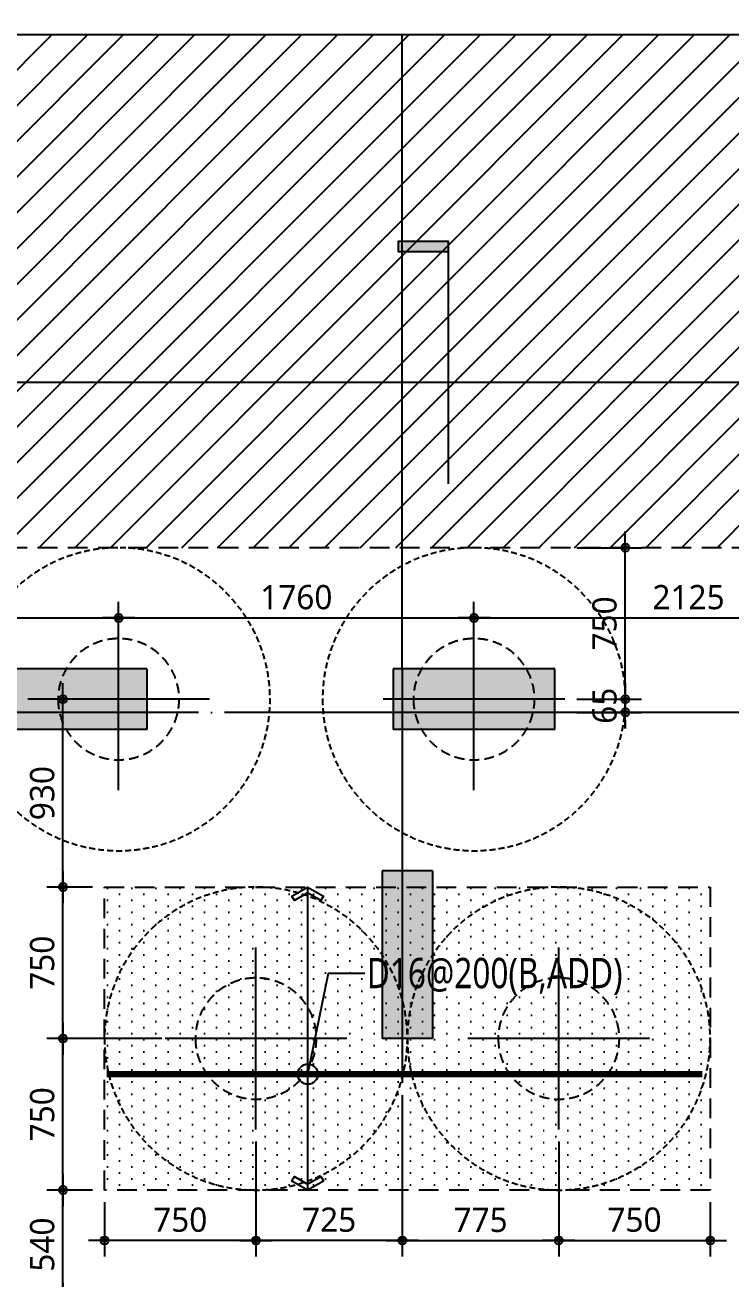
# Model space of a CAD drawing. Header units: millimetres. Extents: x 262481 to 2519995, y -394348 to 364571.
# Drawn here: x 568176 to 571672, y -67907 to -61699 of the extents above; entities that cross this region are included whole.
import ezdxf
from ezdxf.enums import TextEntityAlignment as Align
from ezdxf.xclip import XClip

# ---------------------------------------------------------------- set-up
doc = ezdxf.new("R2010")
doc.units = ezdxf.units.MM
doc.header["$LTSCALE"] = 65
doc.header["$XCLIPFRAME"] = 0
for name, pattern in [('CEN', [62, 60, -1, 0, -1]), ('HID2', [7.5, 6, -1.5]), ('XS-기초$0$CEN', [62, 60, -1, 0, -1]), ('XS-기초$0$HID', [2.3, 1.5, -0.8])]:
    doc.linetypes.add(name, pattern=pattern)
doc.layers.get('Defpoints').update_dxf_attribs({"color": 145})
for name, color, linetype in [('BAR-B', 2, 'HID2'), ('CEN', 1, 'CEN'), ('DIM', 7, 'Continuous'), ('DOT', 3, 'Continuous'), ('HAT', 5, 'Continuous'), ('LEADER', 7, 'Continuous'), ('SEC', 11, 'Continuous'), ('T', 1, 'Continuous'), ('XS-기초$0$252', 252, 'Continuous'), ('XS-기초$0$CEN', 1, 'XS-기초$0$CEN'), ('XS-기초$0$PILE', 3, 'XS-기초$0$HID'), ('XS-기초$0$WALL', 11, 'Continuous'), ('XS-기초$0$기초연단', 3, 'Continuous'), ('XS-기초$0$보강구간', 6, 'XS-기초$0$HID')]:
    doc.layers.add(name, color=color, linetype=linetype)
doc.layers.add('DEFPOINT', color=144, linetype='Continuous', plot=False)
doc.layers.add('XS-기초$0$DEFPOINT', color=144, linetype='Continuous', plot=False)
doc.styles.add('맑은고딕', font='malgun.ttf')
doc.dimstyles.new('DIM_40', dxfattribs={"dimscale": 40, "dimtxt": 3, "dimasz": 1, "dimexe": 2, "dimexo": 1.5, "dimgap": 1, "dimtad": 1, "dimdec": 0, "dimzin": 0, "dimdsep": 46, "dimtxsty": '맑은고딕', "dimblk1": 'DIMDOT', "dimblk2": 'DIMDOT', "dimsah": 1, "dimcen": 0.09, "dimdle": 2, "dimclrd": 7, "dimclre": 7, "dimclrt": 6, "dimadec": 0, "dimazin": 0, "dimtfac": 1, "dimtdec": 0, "dimtix": 1, "dimtmove": 2, "dimatfit": 3, "dimldrblk": 'DIMDOT', "dimfxl": 0, "dimtolj": 1, "dimtzin": 0, "dimarcsym": 0})
doc.dimstyles.new('DIM_60', dxfattribs={"dimscale": 60, "dimtxt": 3, "dimasz": 1, "dimexe": 1.5, "dimexo": 2, "dimgap": 1, "dimtad": 1, "dimdec": 0, "dimzin": 0, "dimdsep": 46, "dimtxsty": '맑은고딕', "dimblk1": 'DIMDOT', "dimblk2": 'DIMDOT', "dimsah": 1, "dimcen": 0.09, "dimdle": 2, "dimclrd": 7, "dimclre": 7, "dimclrt": 3, "dimadec": 0, "dimazin": 0, "dimtfac": 1, "dimtdec": 0, "dimtix": 1, "dimtmove": 2, "dimatfit": 3, "dimldrblk": 'DIMDOT', "dimfxl": 0, "dimtolj": 1, "dimtzin": 0, "dimarcsym": 0})

# ---------------------------------------------------------------- blocks, each defined once
blk = doc.blocks.new('XS-기초$0$PILE-600')
at = {"layer": 'XS-기초$0$DEFPOINT', "color": 173, "linetype": 'XS-기초$0$HID', "ltscale": 0.3}
blk.add_circle((0, 0), 750, dxfattribs=at)
at = {"layer": 'XS-기초$0$PILE', "linetype": 'Continuous'}
for p, q in [((0, -450), (0, 450)), ((-450, 0), (450, 0))]:
    blk.add_line(p, q, dxfattribs=at)
at = {"layer": 'XS-기초$0$PILE', "ltscale": 0.5}
blk.add_circle((0, 0), 300, dxfattribs=at)
blk = doc.blocks.new('XS-기초$0$A$C762E058C')
at = {"layer": 'XS-기초$0$252'}
h = blk.add_hatch(color=256, dxfattribs=at)
h.dxf.hatch_style = 1
h.paths.add_polyline_path([(129972.2, -38450.5), (119791.1, -29283.4), (119456.5, -29655), (120051, -30190.3), (120218.3, -30004.5), (124602.9, -33952.4), (124435.6, -34138.2), (125030.1, -34673.5), (125197.4, -34487.7), (129804.9, -38636.3, -0.009403), (130361.2, -39156.5), (130183.5, -39332.4), (130746.3, -39900.9), (130924, -39725, -0.107886), (135407.4, -47108.6), (135169.3, -47185.2), (135414.1, -47946.8), (135652.2, -47870.3, -0.072941), (136505, -53685), (136505, -55150), (136255, -55150), (136255, -55950), (136505, -55950), (136505, -63250), (136255, -63250), (136255, -64050), (136505, -64050), (136505, -66600), (136755, -66600), (136755, -53685, 0.212557)])
h = blk.add_hatch(color=256, dxfattribs=at)
h.dxf.hatch_style = 1
h.paths.add_polyline_path([(124805, -55785), (124805, -55985), (123925, -55985), (123925, -56285), (125305, -56285), (125305, -57445), (126255, -57445), (126255, -63825), (124900, -63825), (124900, -64125), (125200, -64125), (125200, -64625), (125700, -64625), (125700, -64125), (126255, -64125), (126255, -65410), (126505, -65410), (126505, -64125), (127860, -64125), (127860, -63825), (126505, -63825), (126505, -57445), (127455, -57445), (127455, -56285), (128835, -56285), (128835, -55985), (127155, -55985), (127155, -57145), (126380, -57145), (125605, -57145), (125605, -55985), (125605, -55785)])
h.paths.add_polyline_path([(106100, -55300), (105300, -55300), (105300, -55800), (106100, -55800)])
h.paths.add_polyline_path([(105600, -63900), (105800, -63900), (105800, -65410), (106100, -65410), (106100, -64125), (107400, -64125), (107400, -63825), (106100, -63825), (106100, -60730), (109280, -60730), (109280, -60480), (106100, -60480), (106100, -56285), (106915, -56285), (106915, -55985), (105800, -55985), (105800, -63100), (105600, -63100)])
h.paths.add_polyline_path([(133680, -63250), (133480, -63250), (133480, -55950), (133680, -55950), (133680, -55150), (133480, -55150), (133480, -54495), (133180, -54495), (133180, -55985), (132365, -55985), (132365, -56285), (133180, -56285), (133180, -60480), (130000, -60480), (130000, -60730), (133180, -60730), (133180, -63825), (131880, -63825), (131880, -64125), (133180, -64125), (133180, -65410), (133480, -65410), (133480, -64050), (133680, -64050)])
h.paths.add_polyline_path([(117700, -64625), (117700, -63825), (117200, -63825), (117200, -64625)], flags=17)
h.paths.add_polyline_path([(109700, -63825), (109200, -63825), (108910, -63825), (108910, -64125), (109200, -64125), (109200, -64625), (109700, -64625)])
h.paths.add_polyline_path([(124075, -54635), (124375, -54635), (124375, -46185), (117850, -46185), (117850, -45985), (117050, -45985), (117050, -46185), (116075, -46185), (116075, -46485), (116525, -46485), (116525, -49385), (116825, -49385), (116825, -46485), (121375, -46485), (121375, -49085), (117935, -49085), (117935, -49385), (121850, -49385), (121850, -49085), (121675, -49085), (121675, -46485), (124075, -46485), (124075, -49085), (123420, -49085), (123420, -49385), (124075, -49385), (124075, -51585), (123475, -51585), (123475, -51885), (124075, -51885), (124075, -54185), (119175, -54185), (119175, -51885), (119875, -51885), (119875, -51585), (118875, -51585), (118875, -54185), (116525, -54185), (116525, -54485), (124075, -54485)])
h.paths.add_polyline_path([(120965, -51885), (122285, -51885), (122285, -51585), (120965, -51585)], flags=17)
h.paths.add_polyline_path([(114725, -53185), (113725, -53185), (113725, -53885), (110505, -53885), (110505, -53185), (109505, -53185), (109505, -53885), (108085, -53885), (108085, -53185), (107085, -53185), (107085, -53885), (105800, -53885), (105800, -54185), (114725, -54185)])
h.paths.add_polyline_path([(113025, -65410), (112775, -65410), (112775, -64125), (111420, -64125), (111420, -63825), (112775, -63825), (112775, -57445), (111825, -57445), (111825, -56285), (110445, -56285), (110445, -55985), (112125, -55985), (112125, -57145), (112900, -57145), (113675, -57145), (113675, -55985), (115355, -55985), (115355, -56285), (113975, -56285), (113975, -57445), (113025, -57445), (113025, -63825), (114380, -63825), (114380, -64125), (113025, -64125)])
h.paths.add_polyline_path([(119765, -65410), (119515, -65410), (119515, -64125), (118400, -64125), (118400, -63825), (119515, -63825), (119515, -60730), (116520, -60730), (116520, -60480), (119515, -60480), (119515, -56285), (118885, -56285), (118885, -55985), (119640, -55985), (120395, -55985), (120395, -56285), (119765, -56285), (119765, -60480), (122760, -60480), (122760, -60730), (119765, -60730), (119765, -63825), (120880, -63825), (120880, -64125), (119765, -64125)])
h.paths.add_polyline_path([(122390, -64125), (122390, -63825), (122790, -63825), (122790, -64125)])
h.paths.add_polyline_path([(122510, -63125), (122760, -63125), (122760, -61590), (122510, -61590)], flags=17)
h.paths.add_polyline_path([(122510, -56985), (122760, -56985), (122760, -57815), (122510, -57815)], flags=17)
h.paths.add_polyline_path([(121905, -56285), (122705, -56285), (122705, -55985), (121905, -55985)])
h.paths.add_polyline_path([(130370, -64125), (130370, -63825), (129970, -63825), (129970, -64125)])
h.paths.add_polyline_path([(130250, -63125), (130000, -63125), (130000, -61590), (130250, -61590)])
h.paths.add_polyline_path([(130250, -56985), (130000, -56985), (130000, -57815), (130250, -57815)])
h.paths.add_polyline_path([(130855, -56285), (130055, -56285), (130055, -55985), (130855, -55985)], flags=17)
h.paths.add_polyline_path([(116890, -64125), (116890, -63825), (116490, -63825), (116490, -64125)])
h.paths.add_polyline_path([(116770, -63125), (116520, -63125), (116520, -61590), (116770, -61590)])
h.paths.add_polyline_path([(116770, -56985), (116520, -56985), (116520, -57815), (116770, -57815)])
h.paths.add_polyline_path([(117375, -56285), (116575, -56285), (116575, -55985), (117375, -55985)])
h.paths.add_polyline_path([(109030, -63125), (109280, -63125), (109280, -61590), (109030, -61590)], flags=17)
h.paths.add_polyline_path([(109030, -56985), (109280, -56985), (109280, -57815), (109030, -57815)], flags=17)
h.paths.add_polyline_path([(108425, -56285), (109225, -56285), (109225, -55985), (108425, -55985)])
h.paths.add_polyline_path([(125850, -47200), (125050, -47200), (125050, -47700), (125850, -47700)])
h.paths.add_polyline_path([(114725, -50300), (113725, -50300), (113725, -51300), (114725, -51300)])
h.paths.add_polyline_path([(110505, -50300), (109505, -50300), (109505, -51300), (110505, -51300)])
h.paths.add_polyline_path([(108085, -50300), (107085, -50300), (107085, -51300), (108085, -51300)])
h.paths.add_polyline_path([(110505, -45410), (109505, -45410), (109505, -44410), (110505, -44410)])
h.paths.add_polyline_path([(108085, -45410), (107085, -45410), (107085, -44410), (108085, -44410)])
h.paths.add_polyline_path([(110505, -48330), (109505, -48330), (109505, -47330), (110505, -47330), (110505, -47705), (113005, -47705), (113005, -46805), (114425, -46805), (114425, -45775), (114725, -45775), (114725, -47105), (113305, -47105), (113305, -47830), (113305, -48555), (114725, -48555), (114725, -49850), (114425, -49850), (114425, -48855), (113005, -48855), (113005, -47955), (110505, -47955)])
h.paths.add_polyline_path([(108085, -48330), (107085, -48330), (107085, -47955), (105800, -47955), (105800, -47705), (107085, -47705), (107085, -47330), (108085, -47330)])
h.paths.add_polyline_path([(113725, -44360), (113725, -44610), (113095, -44610), (113095, -44360)])
h.paths.add_polyline_path([(114425, -43755), (114425, -44555), (114725, -44555), (114725, -43755)])
h.paths.add_polyline_path([(133850, -47200), (133050, -47200), (133050, -47700), (133850, -47700)])
h.paths.add_polyline_path([(125850, -39100), (125050, -39100), (125050, -39600), (125850, -39600)])
h.paths.add_polyline_path([(117850, -39100), (117050, -39100), (117050, -39600), (117850, -39600)], flags=17)
h.paths.add_polyline_path([(117485, -34200), (117485, -34500), (118975, -34500), (118975, -36300), (116075, -36300), (116075, -36600), (119275, -36600), (119275, -29350), (105800, -29350), (105800, -29650), (107085, -29650), (107085, -30350), (108085, -30350), (108085, -29650), (109505, -29650), (109505, -30350), (110505, -30350), (110505, -29650), (114425, -29650), (114425, -30465), (114725, -30465), (114725, -29650), (116075, -29650), (116075, -35190), (116375, -35190), (116375, -29650), (118975, -29650), (118975, -34200)])
h.paths.add_polyline_path([(110505, -41290), (109505, -41290), (109505, -42290), (110505, -42290), (110505, -41915), (114425, -41915), (114425, -42545), (114725, -42545), (114725, -41790), (114725, -41035), (114425, -41035), (114425, -41665), (110505, -41665)])
h.paths.add_polyline_path([(108085, -41290), (107085, -41290), (107085, -41665), (105800, -41665), (105800, -41915), (107085, -41915), (107085, -42290), (108085, -42290)])
h.paths.add_polyline_path([(110505, -38170), (109505, -38170), (109505, -39170), (110505, -39170)])
h.paths.add_polyline_path([(108085, -38170), (107085, -38170), (107085, -39170), (108085, -39170)])
h.paths.add_polyline_path([(110505, -36250), (109505, -36250), (109505, -35250), (110505, -35250), (110505, -35625), (113005, -35625), (113005, -34725), (114425, -34725), (114425, -33695), (114725, -33695), (114725, -35025), (113305, -35025), (113305, -35750), (113305, -36475), (114725, -36475), (114725, -37805), (114425, -37805), (114425, -36775), (113005, -36775), (113005, -35875), (110505, -35875)])
h.paths.add_polyline_path([(108085, -36250), (107085, -36250), (107085, -35875), (105800, -35875), (105800, -35625), (107085, -35625), (107085, -35250), (108085, -35250)])
h.paths.add_polyline_path([(110505, -33330), (109505, -33330), (109505, -32330), (110505, -32330)], flags=17)
h.paths.add_polyline_path([(108085, -33330), (107085, -33330), (107085, -32330), (108085, -32330)], flags=17)
h.paths.add_polyline_path([(113725, -39220), (113725, -38970), (113095, -38970), (113095, -39220)])
h.paths.add_polyline_path([(114425, -39825), (114425, -39025), (114725, -39025), (114725, -39825)])
h.paths.add_polyline_path([(113725, -32280), (113725, -32530), (113095, -32530), (113095, -32280)], flags=17)
h.paths.add_polyline_path([(114425, -31675), (114425, -32475), (114725, -32475), (114725, -31675)], flags=17)
edge = h.paths.add_edge_path()
edge.add_line((121375, -49385), (121850, -49385))
edge.add_line((116075, -34200), (116075, -34500))
blk = doc.blocks.new('XS-기초')
at = {"layer": 'XS-기초$0$CEN'}
for p, q in [((242385, 143735), (251790, 143735)), ((248410, 142315), (248410, 140265.3)), ((251430, 142100), (244690, 142100))]:
    blk.add_line(p, q, dxfattribs=at)
at = {"layer": 'XS-기초$0$WALL'}
for p, q in [((247145, 142315), (245465, 142315)), ((247145, 142315), (247145, 142015)), ((248365, 142315), (248365, 142015)), ((249165, 142315), (248365, 142315)), ((249165, 142015), (249165, 142315)), ((247145, 142015), (245765, 142015)), ((249165, 142015), (248365, 142015)), ((248310, 141315), (248310, 140485)), ((248560, 141315), (248310, 141315)), ((248560, 141315), (248560, 140485)), ((248560, 140485), (248310, 140485))]:
    blk.add_line(p, q, dxfattribs=at)
blk.add_arc((234565, 144615), 20500, 0, 48, dxfattribs=at)
at = {"layer": 'XS-기초$0$기초연단', "linetype": 'XS-기초$0$HID'}
blk.add_line((250140, 142915), (244435, 142915), dxfattribs=at)
at = {"layer": 'XS-기초$0$보강구간'}
blk.add_lwpolyline([(249935, 139735), (246935, 139735), (246935, 141235), (249935, 141235)], close=True, dxfattribs=at)
at = {"layer": 'XS-기초$0$252'}
blk.add_blockref('XS-기초$0$A$C762E058C', (118310, 198300), dxfattribs=at)
at = {"layer": 'XS-기초$0$PILE', "xscale": -1, "rotation": 359.9999999999993}
for p in [(247005, 142165), (248765, 142165), (247685, 140485), (249185, 140485)]:
    blk.add_blockref('XS-기초$0$PILE-600', p, dxfattribs=at)
blk = doc.blocks.new('DIMDOT')
at = {"layer": 'DIM', "linetype": 'Continuous'}
blk.add_line((-2, 0), (2, 0), dxfattribs=at)
for radius in [0.5, 0.25]:
    blk.add_circle((0, 0), radius, dxfattribs=at)
blk = doc.blocks.new('*D409')
at = {"layer": 'Defpoints', "color": 0, "linetype": 'Continuous', "transparency": 16777216}
for p in [(568639.3, -64634.4), (568639.3, -64736.6), (567139.3, -64786.6)]:
    blk.add_point(p, dxfattribs=at)
at = {"layer": 'DIM', "color": 7, "linetype": 'Continuous', "lineweight": -2, "transparency": 16777216}
for p, q in [((567139.3, -64726.6), (567139.3, -64554.4)), ((568639.3, -64676.6), (568639.3, -64554.4)), ((567179.3, -64634.4), (568599.3, -64634.4))]:
    blk.add_line(p, q, dxfattribs=at)
at = {"layer": 'DIM', "color": 7, "linetype": 'Continuous', "lineweight": -2, "transparency": 16777216, "xscale": 40, "yscale": 40, "zscale": 40, "rotation": 180}
blk.add_blockref('DIMDOT', (567139.3, -64634.4), dxfattribs=at)
at = {"layer": 'DIM', "color": 7, "linetype": 'Continuous', "lineweight": -2, "transparency": 16777216, "xscale": 40, "yscale": 40, "zscale": 40}
blk.add_blockref('DIMDOT', (568639.3, -64634.4), dxfattribs=at)
at = {"layer": 'DIM', "color": 6, "linetype": 'Continuous', "transparency": 16777216, "insert": (567889.3, -64532), "char_height": 120, "attachment_point": 5, "style": '맑은고딕'}
blk.add_mtext('\\A1;1500', dxfattribs=at)
blk = doc.blocks.new('*D410')
at = {"layer": 'Defpoints', "color": 0, "linetype": 'Continuous', "transparency": 16777216}
for p in [(570399.3, -64634.4), (568639.3, -64736.6), (570399.3, -64736.6)]:
    blk.add_point(p, dxfattribs=at)
at = {"layer": 'DIM', "color": 7, "linetype": 'Continuous', "lineweight": -2, "transparency": 16777216}
for p, q in [((568639.3, -64676.6), (568639.3, -64554.4)), ((570399.3, -64676.6), (570399.3, -64554.4)), ((568679.3, -64634.4), (570359.3, -64634.4))]:
    blk.add_line(p, q, dxfattribs=at)
at = {"layer": 'DIM', "color": 7, "linetype": 'Continuous', "lineweight": -2, "transparency": 16777216, "xscale": 40, "yscale": 40, "zscale": 40, "rotation": 180}
blk.add_blockref('DIMDOT', (568639.3, -64634.4), dxfattribs=at)
at = {"layer": 'DIM', "color": 7, "linetype": 'Continuous', "lineweight": -2, "transparency": 16777216, "xscale": 40, "yscale": 40, "zscale": 40}
blk.add_blockref('DIMDOT', (570399.3, -64634.4), dxfattribs=at)
at = {"layer": 'DIM', "color": 6, "linetype": 'Continuous', "transparency": 16777216, "insert": (569519.3, -64532), "char_height": 120, "attachment_point": 5, "style": '맑은고딕'}
blk.add_mtext('\\A1;1760', dxfattribs=at)
blk = doc.blocks.new('*D411')
at = {"layer": 'Defpoints', "color": 0, "linetype": 'Continuous', "transparency": 16777216}
for p in [(572524.3, -64634.4), (570399.3, -64736.6), (572524.3, -64736.6)]:
    blk.add_point(p, dxfattribs=at)
at = {"layer": 'DIM', "color": 7, "linetype": 'Continuous', "lineweight": -2, "transparency": 16777216}
for p, q in [((570399.3, -64676.6), (570399.3, -64554.4)), ((572524.3, -64676.6), (572524.3, -64554.4)), ((570439.3, -64634.4), (572484.3, -64634.4))]:
    blk.add_line(p, q, dxfattribs=at)
at = {"layer": 'DIM', "color": 7, "linetype": 'Continuous', "lineweight": -2, "transparency": 16777216, "xscale": 40, "yscale": 40, "zscale": 40, "rotation": 180}
blk.add_blockref('DIMDOT', (570399.3, -64634.4), dxfattribs=at)
at = {"layer": 'DIM', "color": 7, "linetype": 'Continuous', "lineweight": -2, "transparency": 16777216, "xscale": 40, "yscale": 40, "zscale": 40}
blk.add_blockref('DIMDOT', (572524.3, -64634.4), dxfattribs=at)
at = {"layer": 'DIM', "color": 6, "linetype": 'Continuous', "transparency": 16777216, "insert": (571461.8, -64532), "char_height": 120, "attachment_point": 5, "style": '맑은고딕'}
blk.add_mtext('\\A1;2125', dxfattribs=at)
blk = doc.blocks.new('*D446')
at = {"layer": 'Defpoints', "color": 0, "linetype": 'Continuous', "transparency": 16777216}
for p in [(570849.3, -65036.6), (570849.3, -65101.6), (571148.1, -65101.6)]:
    blk.add_point(p, dxfattribs=at)
at = {"layer": 'DIM', "color": 7, "linetype": 'Continuous', "lineweight": -2, "transparency": 16777216}
for p, q in [((571148.1, -64996.6), (571148.1, -64956.6)), ((570909.3, -65036.6), (571228.1, -65036.6)), ((571148.1, -65036.6), (571148.1, -65101.6)), ((570909.3, -65101.6), (571228.1, -65101.6)), ((571148.1, -65141.6), (571148.1, -65181.6))]:
    blk.add_line(p, q, dxfattribs=at)
at = {"layer": 'DIM', "color": 7, "linetype": 'Continuous', "lineweight": -2, "transparency": 16777216, "xscale": 40, "yscale": 40, "zscale": 40}
for p, rotation in [((571148.1, -65036.6), 270), ((571148.1, -65101.6), 90)]:
    blk.add_blockref('DIMDOT', p, dxfattribs=dict(at, rotation=rotation))
at = {"layer": 'DIM', "color": 6, "linetype": 'Continuous', "transparency": 16777216, "insert": (571046.1, -65069.1), "char_height": 120, "attachment_point": 5, "rotation": 90, "style": '맑은고딕'}
blk.add_mtext('\\A1;65', dxfattribs=at)
blk = doc.blocks.new('*D507')
at = {"layer": 'Defpoints', "color": 0, "linetype": 'Continuous', "transparency": 16777216}
for p in [(568363.2, -67466.6), (568569.3, -67466.6), (568924.3, -68006.7)]:
    blk.add_point(p, dxfattribs=at)
at = {"layer": 'DIM', "color": 7, "linetype": 'Continuous', "lineweight": -2, "transparency": 16777216}
for p, q in [((568509.3, -67466.6), (568283.2, -67466.6)), ((568363.2, -67966.7), (568363.2, -67506.6)), ((568864.3, -68006.7), (568283.2, -68006.7))]:
    blk.add_line(p, q, dxfattribs=at)
at = {"layer": 'DIM', "color": 7, "linetype": 'Continuous', "lineweight": -2, "transparency": 16777216, "xscale": 40, "yscale": 40, "zscale": 40}
for p, rotation in [((568363.2, -67466.6), 90), ((568363.2, -68006.7), 270)]:
    blk.add_blockref('DIMDOT', p, dxfattribs=dict(at, rotation=rotation))
at = {"layer": 'DIM', "color": 6, "linetype": 'Continuous', "transparency": 16777216, "insert": (568261.2, -67736.7), "char_height": 120, "attachment_point": 5, "rotation": 90, "style": '맑은고딕'}
blk.add_mtext('\\A1;540', dxfattribs=at)
blk = doc.blocks.new('*D508')
at = {"layer": 'Defpoints', "color": 0, "linetype": 'Continuous', "transparency": 16777216}
for p in [(568363.2, -66716.6), (568912.9, -66716.6), (568569.3, -67466.6)]:
    blk.add_point(p, dxfattribs=at)
at = {"layer": 'DIM', "color": 7, "linetype": 'Continuous', "lineweight": -2, "transparency": 16777216}
for p, q in [((568852.9, -66716.6), (568283.2, -66716.6)), ((568363.2, -67426.6), (568363.2, -66756.6)), ((568509.3, -67466.6), (568283.2, -67466.6))]:
    blk.add_line(p, q, dxfattribs=at)
at = {"layer": 'DIM', "color": 7, "linetype": 'Continuous', "lineweight": -2, "transparency": 16777216, "xscale": 40, "yscale": 40, "zscale": 40}
for p, rotation in [((568363.2, -66716.6), 90), ((568363.2, -67466.6), 270)]:
    blk.add_blockref('DIMDOT', p, dxfattribs=dict(at, rotation=rotation))
at = {"layer": 'DIM', "color": 6, "linetype": 'Continuous', "transparency": 16777216, "insert": (568261.2, -67091.6), "char_height": 120, "attachment_point": 5, "rotation": 90, "style": '맑은고딕'}
blk.add_mtext('\\A1;750', dxfattribs=at)
blk = doc.blocks.new('*D509')
at = {"layer": 'Defpoints', "color": 0, "linetype": 'Continuous', "transparency": 16777216}
for p in [(568363.2, -65966.6), (568569.3, -65966.6), (568912.9, -66716.6)]:
    blk.add_point(p, dxfattribs=at)
at = {"layer": 'DIM', "color": 7, "linetype": 'Continuous', "lineweight": -2, "transparency": 16777216}
for p, q in [((568509.3, -65966.6), (568283.2, -65966.6)), ((568363.2, -66676.6), (568363.2, -66006.6)), ((568852.9, -66716.6), (568283.2, -66716.6))]:
    blk.add_line(p, q, dxfattribs=at)
at = {"layer": 'DIM', "color": 7, "linetype": 'Continuous', "lineweight": -2, "transparency": 16777216, "xscale": 40, "yscale": 40, "zscale": 40}
for p, rotation in [((568363.2, -65966.6), 90), ((568363.2, -66716.6), 270)]:
    blk.add_blockref('DIMDOT', p, dxfattribs=dict(at, rotation=rotation))
at = {"layer": 'DIM', "color": 6, "linetype": 'Continuous', "transparency": 16777216, "insert": (568261.2, -66341.6), "char_height": 120, "attachment_point": 5, "rotation": 90, "style": '맑은고딕'}
blk.add_mtext('\\A1;750', dxfattribs=at)
blk = doc.blocks.new('*D510')
at = {"layer": 'Defpoints', "color": 0, "linetype": 'Continuous', "transparency": 16777216}
for p in [(568363.2, -65036.6), (568912.9, -65036.6), (568569.3, -65966.6)]:
    blk.add_point(p, dxfattribs=at)
at = {"layer": 'DIM', "color": 7, "linetype": 'Continuous', "lineweight": -2, "transparency": 16777216}
for p, q in [((568852.9, -65036.6), (568283.2, -65036.6)), ((568363.2, -65926.6), (568363.2, -65076.6)), ((568509.3, -65966.6), (568283.2, -65966.6))]:
    blk.add_line(p, q, dxfattribs=at)
at = {"layer": 'DIM', "color": 7, "linetype": 'Continuous', "lineweight": -2, "transparency": 16777216, "xscale": 40, "yscale": 40, "zscale": 40}
for p, rotation in [((568363.2, -65036.6), 90), ((568363.2, -65966.6), 270)]:
    blk.add_blockref('DIMDOT', p, dxfattribs=dict(at, rotation=rotation))
at = {"layer": 'DIM', "color": 6, "linetype": 'Continuous', "transparency": 16777216, "insert": (568261.2, -65501.6), "char_height": 120, "attachment_point": 5, "rotation": 90, "style": '맑은고딕'}
blk.add_mtext('\\A1;930', dxfattribs=at)
blk = doc.blocks.new('*D511')
at = {"layer": 'Defpoints', "color": 0, "linetype": 'Continuous', "transparency": 16777216}
for p in [(570044.3, -66936.4), (569319.3, -67166.6), (569319.3, -67716)]:
    blk.add_point(p, dxfattribs=at)
at = {"layer": 'DIM', "color": 7, "linetype": 'Continuous', "lineweight": -2, "transparency": 16777216}
for p, q in [((570044.3, -66996.4), (570044.3, -67796)), ((569319.3, -67226.6), (569319.3, -67796)), ((570004.3, -67716), (569359.3, -67716))]:
    blk.add_line(p, q, dxfattribs=at)
at = {"layer": 'DIM', "color": 7, "linetype": 'Continuous', "lineweight": -2, "transparency": 16777216, "xscale": 40, "yscale": 40, "zscale": 40, "rotation": 180}
blk.add_blockref('DIMDOT', (569319.3, -67716), dxfattribs=at)
at = {"layer": 'DIM', "color": 7, "linetype": 'Continuous', "lineweight": -2, "transparency": 16777216, "xscale": 40, "yscale": 40, "zscale": 40}
blk.add_blockref('DIMDOT', (570044.3, -67716), dxfattribs=at)
at = {"layer": 'DIM', "color": 6, "linetype": 'Continuous', "transparency": 16777216, "insert": (569681.8, -67614), "char_height": 120, "attachment_point": 5, "style": '맑은고딕'}
blk.add_mtext('\\A1;725', dxfattribs=at)
blk = doc.blocks.new('*D512')
at = {"layer": 'Defpoints', "color": 0, "linetype": 'Continuous', "transparency": 16777216}
for p in [(569319.3, -67166.6), (568569.3, -67466.6), (568569.3, -67716)]:
    blk.add_point(p, dxfattribs=at)
at = {"layer": 'DIM', "color": 7, "linetype": 'Continuous', "lineweight": -2, "transparency": 16777216}
for p, q in [((569319.3, -67226.6), (569319.3, -67796)), ((568569.3, -67526.6), (568569.3, -67796)), ((569279.3, -67716), (568609.3, -67716))]:
    blk.add_line(p, q, dxfattribs=at)
at = {"layer": 'DIM', "color": 7, "linetype": 'Continuous', "lineweight": -2, "transparency": 16777216, "xscale": 40, "yscale": 40, "zscale": 40, "rotation": 180}
blk.add_blockref('DIMDOT', (568569.3, -67716), dxfattribs=at)
at = {"layer": 'DIM', "color": 7, "linetype": 'Continuous', "lineweight": -2, "transparency": 16777216, "xscale": 40, "yscale": 40, "zscale": 40}
blk.add_blockref('DIMDOT', (569319.3, -67716), dxfattribs=at)
at = {"layer": 'DIM', "color": 6, "linetype": 'Continuous', "transparency": 16777216, "insert": (568944.3, -67614), "char_height": 120, "attachment_point": 5, "style": '맑은고딕'}
blk.add_mtext('\\A1;750', dxfattribs=at)
blk = doc.blocks.new('*D513')
at = {"layer": 'Defpoints', "color": 0, "linetype": 'Continuous', "transparency": 16777216}
for p in [(570044.3, -66936.4), (570819.3, -67166.6), (570819.3, -67716)]:
    blk.add_point(p, dxfattribs=at)
at = {"layer": 'DIM', "color": 7, "linetype": 'Continuous', "lineweight": -2, "transparency": 16777216}
for p, q in [((570044.3, -66996.4), (570044.3, -67796)), ((570819.3, -67226.6), (570819.3, -67796)), ((570084.3, -67716), (570779.3, -67716))]:
    blk.add_line(p, q, dxfattribs=at)
at = {"layer": 'DIM', "color": 7, "linetype": 'Continuous', "lineweight": -2, "transparency": 16777216, "xscale": 40, "yscale": 40, "zscale": 40, "rotation": 180}
blk.add_blockref('DIMDOT', (570044.3, -67716), dxfattribs=at)
at = {"layer": 'DIM', "color": 7, "linetype": 'Continuous', "lineweight": -2, "transparency": 16777216, "xscale": 40, "yscale": 40, "zscale": 40}
blk.add_blockref('DIMDOT', (570819.3, -67716), dxfattribs=at)
at = {"layer": 'DIM', "color": 6, "linetype": 'Continuous', "transparency": 16777216, "insert": (570431.8, -67615), "char_height": 120, "attachment_point": 5, "style": '맑은고딕'}
blk.add_mtext('\\A1;775', dxfattribs=at)
blk = doc.blocks.new('*D514')
at = {"layer": 'Defpoints', "color": 0, "linetype": 'Continuous', "transparency": 16777216}
for p in [(570819.3, -67166.6), (571569.3, -67466.6), (571569.3, -67716)]:
    blk.add_point(p, dxfattribs=at)
at = {"layer": 'DIM', "color": 7, "linetype": 'Continuous', "lineweight": -2, "transparency": 16777216}
for p, q in [((570819.3, -67226.6), (570819.3, -67796)), ((571569.3, -67526.6), (571569.3, -67796)), ((570859.3, -67716), (571529.3, -67716))]:
    blk.add_line(p, q, dxfattribs=at)
at = {"layer": 'DIM', "color": 7, "linetype": 'Continuous', "lineweight": -2, "transparency": 16777216, "xscale": 40, "yscale": 40, "zscale": 40, "rotation": 180}
blk.add_blockref('DIMDOT', (570819.3, -67716), dxfattribs=at)
at = {"layer": 'DIM', "color": 7, "linetype": 'Continuous', "lineweight": -2, "transparency": 16777216, "xscale": 40, "yscale": 40, "zscale": 40}
blk.add_blockref('DIMDOT', (571569.3, -67716), dxfattribs=at)
at = {"layer": 'DIM', "color": 6, "linetype": 'Continuous', "transparency": 16777216, "insert": (571194.3, -67614), "char_height": 120, "attachment_point": 5, "style": '맑은고딕'}
blk.add_mtext('\\A1;750', dxfattribs=at)
blk = doc.blocks.new('*D569')
at = {"layer": 'Defpoints', "color": 0, "linetype": 'Continuous', "transparency": 16777216}
for p in [(573064.3, -60246.6), (566324.3, -61746.6), (573064.3, -61746.6)]:
    blk.add_point(p, dxfattribs=at)
at = {"layer": 'DIM', "color": 7, "linetype": 'Continuous', "lineweight": -2, "transparency": 16777216}
for p, q in [((566324.3, -61626.6), (566324.3, -60156.6)), ((573064.3, -61626.6), (573064.3, -60156.6)), ((566384.3, -60246.6), (573004.3, -60246.6))]:
    blk.add_line(p, q, dxfattribs=at)
at = {"layer": 'DIM', "color": 7, "linetype": 'Continuous', "lineweight": -2, "transparency": 16777216, "xscale": 60, "yscale": 60, "zscale": 60, "rotation": 180}
blk.add_blockref('DIMDOT', (566324.3, -60246.6), dxfattribs=at)
at = {"layer": 'DIM', "color": 7, "linetype": 'Continuous', "lineweight": -2, "transparency": 16777216, "xscale": 60, "yscale": 60, "zscale": 60}
blk.add_blockref('DIMDOT', (573064.3, -60246.6), dxfattribs=at)
at = {"layer": 'DIM', "color": 3, "linetype": 'Continuous', "transparency": 16777216, "insert": (569694.3, -60093.7), "char_height": 180, "attachment_point": 5, "style": '맑은고딕'}
blk.add_mtext('\\A1;6740', dxfattribs=at)
blk = doc.blocks.new('*D570')
at = {"layer": 'Defpoints', "color": 0, "linetype": 'Continuous', "transparency": 16777216}
for p in [(570044.3, -60726.6), (566324.3, -61746.6), (570044.3, -61746.6)]:
    blk.add_point(p, dxfattribs=at)
at = {"layer": 'DIM', "color": 7, "linetype": 'Continuous', "lineweight": -2, "transparency": 16777216}
for p, q in [((566324.3, -61626.6), (566324.3, -60636.6)), ((570044.3, -61626.6), (570044.3, -60636.6)), ((566384.3, -60726.6), (569984.3, -60726.6))]:
    blk.add_line(p, q, dxfattribs=at)
at = {"layer": 'DIM', "color": 7, "linetype": 'Continuous', "lineweight": -2, "transparency": 16777216, "xscale": 60, "yscale": 60, "zscale": 60, "rotation": 180}
blk.add_blockref('DIMDOT', (566324.3, -60726.6), dxfattribs=at)
at = {"layer": 'DIM', "color": 7, "linetype": 'Continuous', "lineweight": -2, "transparency": 16777216, "xscale": 60, "yscale": 60, "zscale": 60}
blk.add_blockref('DIMDOT', (570044.3, -60726.6), dxfattribs=at)
at = {"layer": 'DIM', "color": 3, "linetype": 'Continuous', "transparency": 16777216, "insert": (568184.3, -60573.7), "char_height": 180, "attachment_point": 5, "style": '맑은고딕'}
blk.add_mtext('\\A1;3720', dxfattribs=at)
blk = doc.blocks.new('*D571')
at = {"layer": 'Defpoints', "color": 0, "linetype": 'Continuous', "transparency": 16777216}
for p in [(570044.3, -60726.6), (570044.3, -61746.6), (573064.3, -61746.6)]:
    blk.add_point(p, dxfattribs=at)
at = {"layer": 'DIM', "color": 7, "linetype": 'Continuous', "lineweight": -2, "transparency": 16777216}
for p, q in [((570044.3, -61626.6), (570044.3, -60636.6)), ((573064.3, -61626.6), (573064.3, -60636.6)), ((573004.3, -60726.6), (570104.3, -60726.6))]:
    blk.add_line(p, q, dxfattribs=at)
at = {"layer": 'DIM', "color": 7, "linetype": 'Continuous', "lineweight": -2, "transparency": 16777216, "xscale": 60, "yscale": 60, "zscale": 60, "rotation": 180}
blk.add_blockref('DIMDOT', (570044.3, -60726.6), dxfattribs=at)
at = {"layer": 'DIM', "color": 7, "linetype": 'Continuous', "lineweight": -2, "transparency": 16777216, "xscale": 60, "yscale": 60, "zscale": 60}
blk.add_blockref('DIMDOT', (573064.3, -60726.6), dxfattribs=at)
at = {"layer": 'DIM', "color": 3, "linetype": 'Continuous', "transparency": 16777216, "insert": (571554.3, -60573.7), "char_height": 180, "attachment_point": 5, "style": '맑은고딕'}
blk.add_mtext('\\A1;3020', dxfattribs=at)
blk = doc.blocks.new('*D603')
at = {"layer": 'Defpoints', "color": 0, "linetype": 'Continuous', "transparency": 16777216}
for p in [(570849.3, -64286.6), (571148.1, -64286.6), (570849.3, -65036.6)]:
    blk.add_point(p, dxfattribs=at)
at = {"layer": 'DIM', "color": 7, "linetype": 'Continuous', "lineweight": -2, "transparency": 16777216}
for p, q in [((570909.3, -64286.6), (571228.1, -64286.6)), ((571148.1, -64996.6), (571148.1, -64326.6)), ((570909.3, -65036.6), (571228.1, -65036.6))]:
    blk.add_line(p, q, dxfattribs=at)
at = {"layer": 'DIM', "color": 7, "linetype": 'Continuous', "lineweight": -2, "transparency": 16777216, "xscale": 40, "yscale": 40, "zscale": 40}
for p, rotation in [((571148.1, -64286.6), 90), ((571148.1, -65036.6), 270)]:
    blk.add_blockref('DIMDOT', p, dxfattribs=dict(at, rotation=rotation))
at = {"layer": 'DIM', "color": 6, "linetype": 'Continuous', "transparency": 16777216, "insert": (571046.1, -64661.6), "char_height": 120, "attachment_point": 5, "rotation": 90, "style": '맑은고딕'}
blk.add_mtext('\\A1;750', dxfattribs=at)
blk = doc.blocks.new('단면기호')
at = {"layer": 'SEC'}
blk.add_hatch(color=2, dxfattribs=at).paths.add_polyline_path([(-0.83, 0), (0, 0), (0, 4.17), (-0.83, 4.17)])
at = {"layer": 'SEC', "color": 2}
blk.add_line((-0.83, 0), (0, 0), dxfattribs=at)
blk.add_lwpolyline([(-20, 0), (0, 0), (0, 4.17), (-0.83, 4.17), (-0.83, 0)], dxfattribs=at)

msp = doc.modelspace()

# ---------------------------------------------------------------- hatches: boundary and pattern name
at = {"layer": 'DOT'}
h = msp.add_hatch(dxfattribs=at)
h.set_pattern_fill('DOTS', color=256, scale=60, angle=-90, style=0)
h.set_pattern_definition([(270, (405384.29, -295831.65), (60, -30), [0, -60])])
h.paths.add_polyline_path([(571569.3, -67466.6), (568569.3, -67466.6), (568569.3, -65966.6), (571569.3, -65966.6)])
at = {"layer": 'HAT'}
h = msp.add_hatch(dxfattribs=at)
h.set_pattern_fill('ANSI31', color=8, scale=1000)
h.set_pattern_definition([(45, (235484.29, -302471.65), (-88.388348, 88.388348), [])])
h.paths.add_polyline_path([(572644.3, -76311.6), (572644.3, -75061.6), (574774.3, -75061.6), (574774.3, -62496.6), (571774.3, -62496.6), (571774.3, -64286.6), (565669.3, -64286.6), (565669.3, -61746.6), (576064.3, -61746.6), (576064.3, -76311.6)])

# ---------------------------------------------------------------- linework, layer by layer
at = {"layer": 'BAR-B', "const_width": 30}
msp.add_lwpolyline([(568580.1, -66892.9), (571530.1, -66892.9)], dxfattribs=at)
at = {"layer": 'CEN'}
msp.add_line((570044.3, -64886.6), (570044.3, -61746.6), dxfattribs=at)
at = {"layer": 'DEFPOINT'}
for points in [[(543104.3, -61746.6), (580564.3, -61746.6), (580564.3, -81796.2), (543104.3, -81796.2)], [(543104.3, -61746.6), (576064.3, -61746.6), (576064.3, -76311.6), (543104.3, -76311.6)]]:
    msp.add_lwpolyline(points, close=True, dxfattribs=at)
at = {"layer": 'LEADER'}
for points in [[(569575.5, -65966.6), (569653.5, -66011.2), (569641.1, -66032.9), (569575.5, -65995.4), (569510, -66032.9), (569497.4, -66011.3), (569575.5, -65966.6), (569575.5, -67466.6), (569497.4, -67422), (569510, -67400.4), (569575.5, -67437.9), (569641.1, -67400.4), (569653.5, -67422.1), (569575.5, -67466.6)], [(569576.3, -66892.9), (569678.2, -66392.4), (569858.3, -66392.4)]]:
    msp.add_lwpolyline(points, dxfattribs=at)
msp.add_circle((569576.3, -66892.9), 50, dxfattribs=at)

# ---------------------------------------------------------------- block references
ref = msp.add_blockref('XS-기초', (321634.3, -207201.6))
XClip(ref).set_block_clipping_path([(221470.0000000022, 130890.0000000024), (254429.9999999936, 145455.0000000008)])
at = {"layer": 'SEC', "xscale": 60, "yscale": 60, "zscale": 60, "rotation": 90}
msp.add_blockref('단면기호', (570273.4, -62770.2), dxfattribs=at)

# ---------------------------------------------------------------- texts
at = {"layer": 'T', "style": '맑은고딕', "width": 0.8}
msp.add_text('D16@200(B,ADD)', height=150, dxfattribs=at).set_placement((569868.3, -66392.4), align=Align.MIDDLE_LEFT)

# ---------------------------------------------------------------- dimensions: what is measured, and where the dimension line sits
at = {"layer": 'DIM', "linetype": 'Continuous'}
for base, p2, picture, middle in [((573064.3, -60246.6), (573064.3, -61746.6), '*D569', (569694.3, -60093.7)), ((570044.3, -60726.6), (570044.3, -61746.6), '*D570', (568184.3, -60573.7))]:
    dim = msp.add_linear_dim(base=base, p1=(566324.3, -61746.6), p2=p2, dimstyle='DIM_60', dxfattribs=at)
    dim.commit()
    dim.dimension.update_dxf_attribs({"geometry": picture, "text_midpoint": middle})
dim = msp.add_linear_dim(base=(570044.3, -60726.6), p1=(573064.3, -61746.6), p2=(570044.3, -61746.6), angle=180, dimstyle='DIM_60', dxfattribs=at)
dim.commit()
dim.dimension.update_dxf_attribs({"geometry": '*D571', "text_midpoint": (571554.3, -60573.7)})
for base, p1, p2, angle, picture, middle in [((571148.1, -64286.6), (570849.3, -65036.6), (570849.3, -64286.6), 270, '*D603', (571046.1, -64661.6)), ((568363.2, -65036.6), (568569.3, -65966.6), (568912.9, -65036.6), 90, '*D510', (568261.2, -65501.6)), ((571148.1, -65101.6), (570849.3, -65036.6), (570849.3, -65101.6), 90, '*D446', (571046.1, -65069.1)), ((568363.2, -65966.6), (568912.9, -66716.6), (568569.3, -65966.6), 90, '*D509', (568261.2, -66341.6)), ((568363.2, -66716.6), (568569.3, -67466.6), (568912.9, -66716.6), 90, '*D508', (568261.2, -67091.6)), ((568363.2, -67466.6), (568924.3, -68006.7), (568569.3, -67466.6), 90, '*D507', (568261.2, -67736.7))]:
    dim = msp.add_linear_dim(base=base, p1=p1, p2=p2, angle=angle, dimstyle='DIM_40', override={"dimtix": 1, "dimatfit": 3}, dxfattribs=at)
    dim.commit()
    dim.dimension.update_dxf_attribs({"geometry": picture, "text_midpoint": middle})
for base, p1, p2, picture, middle in [((568639.3, -64634.4), (567139.3, -64786.6), (568639.3, -64736.6), '*D409', (567889.3, -64532)), ((570399.3, -64634.4), (568639.3, -64736.6), (570399.3, -64736.6), '*D410', (569519.3, -64532)), ((572524.3, -64634.4), (570399.3, -64736.6), (572524.3, -64736.6), '*D411', (571461.8, -64532)), ((569319.3, -67716), (570044.3, -66936.4), (569319.3, -67166.6), '*D511', (569681.8, -67614)), ((570819.3, -67716), (570044.3, -66936.4), (570819.3, -67166.6), '*D513', (570431.8, -67615)), ((568569.3, -67716), (569319.3, -67166.6), (568569.3, -67466.6), '*D512', (568944.3, -67614)), ((571569.3, -67716), (570819.3, -67166.6), (571569.3, -67466.6), '*D514', (571194.3, -67614))]:
    dim = msp.add_linear_dim(base=base, p1=p1, p2=p2, dimstyle='DIM_40', override={"dimtix": 1, "dimatfit": 3}, dxfattribs=at)
    dim.commit()
    dim.dimension.update_dxf_attribs({"geometry": picture, "text_midpoint": middle})

doc.saveas('drawing.dxf')
